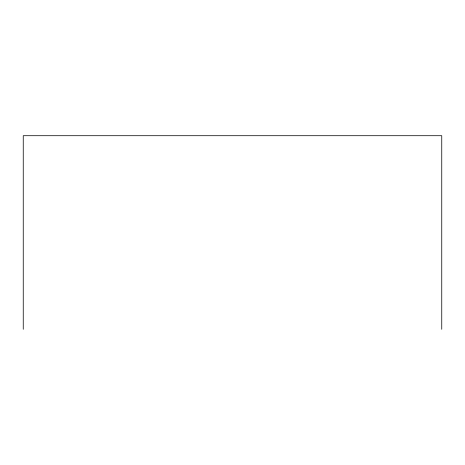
<?xml version="1.0" encoding="UTF-8"?>
<svg xmlns="http://www.w3.org/2000/svg" width="465" height="465" viewBox="0 0 465 465"><rect width="100%" height="100%" fill="white"/><g stroke="black" fill="none" stroke-linecap="round" stroke-linejoin="round"><path stroke-width="0.7" d="M441.75 329.296L441.75 135.704L23.25 135.704L23.25 329.296"/></g></svg>
